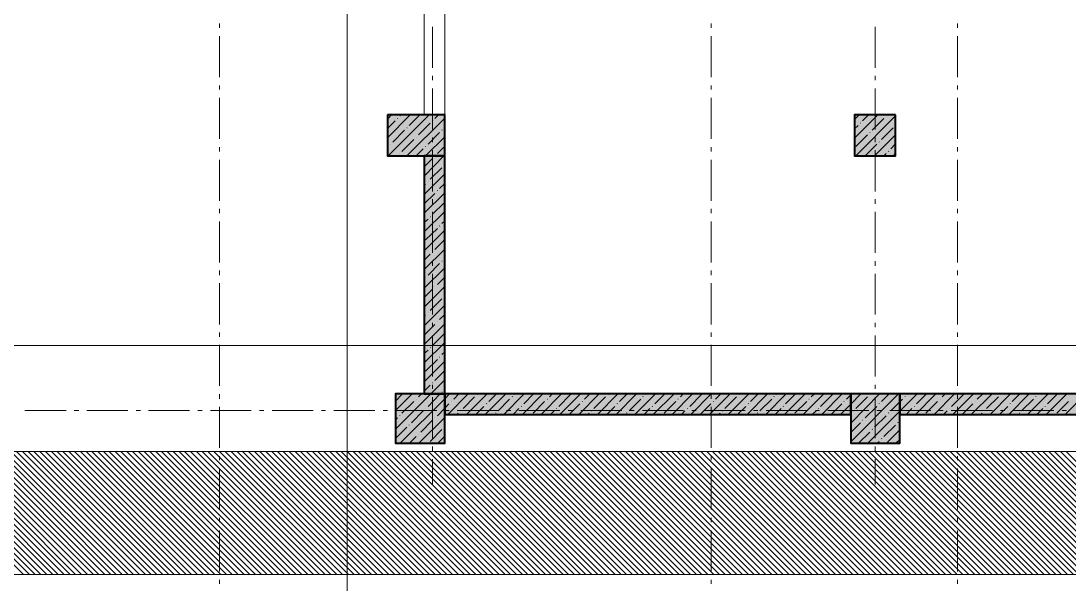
# Model space of a CAD drawing. Header units: millimetres. Extents: x -401725 to 250493, y 305116 to 802890.
# Drawn here: x -375125.43 to -375120.4, y 508979.9 to 508982.6 of the extents above; entities that cross this region are included whole.
import ezdxf

# ---------------------------------------------------------------- set-up
doc = ezdxf.new("R2010")
doc.units = ezdxf.units.MM
doc.layers.add('PDF _Геометрия', color=7, linetype='Continuous', true_color=0x1d1d1d)
doc.layers.add('PDF _Сплошная заливка', color=7, linetype='Continuous', true_color=0xffffff)

msp = doc.modelspace()

# ---------------------------------------------------------------- linework, layer by layer
at = {"layer": 'PDF _Геометрия', "color": 8, "lineweight": 9, "true_color": 0x808080}
for points in [[(-375123.8681, 508988.2471), (-375123.8681, 508975.7493)], [(-375134.6731, 508981.0438), (-375091.6389, 508981.0438)]]:
    msp.add_lwpolyline(points, dxfattribs=at)
at = {"layer": 'PDF _Геометрия', "color": 7, "lineweight": 9}
for points in [[(-375116.2147, 508980.5355), (-375116.2147, 508980.8121), (-375115.9781, 508980.8121), (-375115.9781, 508982.362), (-375116.8714, 508982.362), (-375116.8714, 508980.5355), (-375129.9025, 508980.5355), (-375129.9025, 508986.5202), (-375130.4225, 508986.5202), (-375130.4225, 508984.177), (-375130.7425, 508984.177), (-375130.7425, 508983.4687), (-375130.5441, 508983.4687), (-375130.5441, 508982.8787), (-375130.7425, 508982.8787), (-375130.7425, 508980.7721), (-375130.4225, 508980.7721), (-375130.4225, 508979.4922), (-375129.9025, 508979.4922), (-375129.9025, 508979.9455), (-375118.478, 508979.9455), (-375118.478, 508976.4606), (-375117.888, 508976.4606), (-375117.888, 508979.9455)], [(-375123.4981, 508982.1504), (-375123.4981, 508982.7021)], [(-375123.3997, 508982.7021), (-375123.3997, 508982.1505), (-375123.4981, 508982.1505)], [(-375124.4814, 508982.5888), (-375124.4814, 508982.5688)], [(-375122.1197, 508982.5888), (-375122.1197, 508982.5688)], [(-375120.9381, 508982.5888), (-375120.9381, 508982.5688)], [(-375123.4581, 508982.5738), (-375123.4581, 508982.3771)], [(-375121.3331, 508982.5738), (-375121.3331, 508982.3771)], [(-375124.4814, 508982.5288), (-375124.4814, 508982.3321)], [(-375122.1197, 508982.5288), (-375122.1197, 508982.3321)], [(-375120.9381, 508982.5288), (-375120.9381, 508982.3321)], [(-375123.4581, 508982.3388), (-375123.4581, 508982.3171)], [(-375121.3331, 508982.3388), (-375121.3331, 508982.3171)], [(-375124.4814, 508982.2921), (-375124.4814, 508982.2721)], [(-375122.1197, 508982.2921), (-375122.1197, 508982.2721)], [(-375120.9381, 508982.2921), (-375120.9381, 508982.2721)], [(-375124.4814, 508982.2321), (-375124.4814, 508982.0355)], [(-375123.4581, 508982.2771), (-375123.4581, 508982.0805)], [(-375122.1197, 508982.2321), (-375122.1197, 508982.0355)], [(-375121.3331, 508982.2771), (-375121.3331, 508982.0805)], [(-375120.9381, 508982.2321), (-375120.9381, 508982.0355)], [(-375123.4581, 508982.0421), (-375123.4581, 508982.0205)], [(-375121.3331, 508982.0421), (-375121.3331, 508982.0205)], [(-375124.4814, 508981.9955), (-375124.4814, 508981.9755)], [(-375123.4581, 508981.9821), (-375123.4581, 508981.7838)], [(-375122.1197, 508981.9955), (-375122.1197, 508981.9755)], [(-375121.3331, 508981.9821), (-375121.3331, 508981.7838)], [(-375120.9381, 508981.9955), (-375120.9381, 508981.9755)], [(-375124.4814, 508981.9355), (-375124.4814, 508981.7388)], [(-375122.1197, 508981.9355), (-375122.1197, 508981.7388)], [(-375120.9381, 508981.9355), (-375120.9381, 508981.7388)], [(-375123.4581, 508981.7455), (-375123.4581, 508981.7238)], [(-375121.3331, 508981.7455), (-375121.3331, 508981.7238)], [(-375124.4814, 508981.7005), (-375124.4814, 508981.6788)], [(-375123.4581, 508981.6855), (-375123.4581, 508981.4888)], [(-375122.1197, 508981.7005), (-375122.1197, 508981.6788)], [(-375121.3331, 508981.6855), (-375121.3331, 508981.4888)], [(-375120.9381, 508981.7005), (-375120.9381, 508981.6788)], [(-375124.4814, 508981.6388), (-375124.4814, 508981.4421)], [(-375122.1197, 508981.6388), (-375122.1197, 508981.4421)], [(-375120.9381, 508981.6388), (-375120.9381, 508981.4421)], [(-375123.4581, 508981.4488), (-375123.4581, 508981.4271)], [(-375121.3331, 508981.4488), (-375121.3331, 508981.4271)], [(-375124.4814, 508981.4038), (-375124.4814, 508981.3821)], [(-375123.4581, 508981.3888), (-375123.4581, 508981.1921)], [(-375122.1197, 508981.4038), (-375122.1197, 508981.3821)], [(-375121.3331, 508981.3888), (-375121.3331, 508981.1921)], [(-375120.9381, 508981.4038), (-375120.9381, 508981.3821)], [(-375124.4814, 508981.3438), (-375124.4814, 508981.1455)], [(-375122.1197, 508981.3438), (-375122.1197, 508981.1455)], [(-375120.9381, 508981.3438), (-375120.9381, 508981.1455)], [(-375123.4581, 508981.1521), (-375123.4581, 508981.1321)], [(-375121.3331, 508981.1521), (-375121.3331, 508981.1321)], [(-375124.4814, 508981.1071), (-375124.4814, 508981.0855)], [(-375123.4581, 508981.0921), (-375123.4581, 508980.8955)], [(-375122.1197, 508981.1071), (-375122.1197, 508981.0855)], [(-375121.3331, 508981.0921), (-375121.3331, 508980.8955)], [(-375120.9381, 508981.1071), (-375120.9381, 508981.0855)], [(-375124.4814, 508981.0471), (-375124.4814, 508980.8505)], [(-375122.1197, 508981.0471), (-375122.1197, 508980.8505)], [(-375120.9381, 508981.0471), (-375120.9381, 508980.8505)], [(-375123.4581, 508980.8555), (-375123.4581, 508980.8355)], [(-375121.3331, 508980.8555), (-375121.3331, 508980.8355)], [(-375124.4814, 508980.8105), (-375124.4814, 508980.7888)], [(-375123.4581, 508980.7955), (-375123.4581, 508980.5988)], [(-375122.1197, 508980.8105), (-375122.1197, 508980.7888)], [(-375121.3331, 508980.7955), (-375121.3331, 508980.5988)], [(-375120.9381, 508980.8105), (-375120.9381, 508980.7888)], [(-375125.2164, 508980.7321), (-375125.4147, 508980.7321)], [(-375125.1564, 508980.7321), (-375125.1781, 508980.7321)], [(-375124.9214, 508980.7321), (-375125.1181, 508980.7321)], [(-375124.8597, 508980.7321), (-375124.8814, 508980.7321)], [(-375124.6247, 508980.7321), (-375124.8214, 508980.7321)], [(-375124.5647, 508980.7321), (-375124.5847, 508980.7321)], [(-375124.3281, 508980.7321), (-375124.5247, 508980.7321)], [(-375124.4814, 508980.7505), (-375124.4814, 508980.5538)], [(-375124.2681, 508980.7321), (-375124.2881, 508980.7321)], [(-375124.0314, 508980.7321), (-375124.2281, 508980.7321)], [(-375123.9714, 508980.7321), (-375123.9914, 508980.7321)], [(-375123.7347, 508980.7321), (-375123.9314, 508980.7321)], [(-375123.6747, 508980.7321), (-375123.6947, 508980.7321)], [(-375123.4381, 508980.7321), (-375123.6347, 508980.7321)], [(-375123.3781, 508980.7321), (-375123.3997, 508980.7321)], [(-375123.1414, 508980.7321), (-375123.3397, 508980.7321)], [(-375123.0814, 508980.7321), (-375123.1031, 508980.7321)], [(-375122.8464, 508980.7321), (-375123.0431, 508980.7321)], [(-375122.7847, 508980.7321), (-375122.8064, 508980.7321)], [(-375122.5497, 508980.7321), (-375122.7464, 508980.7321)], [(-375122.4897, 508980.7321), (-375122.5097, 508980.7321)], [(-375122.2531, 508980.7321), (-375122.4497, 508980.7321)], [(-375122.1931, 508980.7321), (-375122.2131, 508980.7321)], [(-375121.9564, 508980.7321), (-375122.1531, 508980.7321)], [(-375122.1197, 508980.7505), (-375122.1197, 508980.5538)], [(-375121.8964, 508980.7321), (-375121.9164, 508980.7321)], [(-375121.6597, 508980.7321), (-375121.8564, 508980.7321)], [(-375121.5997, 508980.7321), (-375121.6197, 508980.7321)], [(-375121.3631, 508980.7321), (-375121.5597, 508980.7321)], [(-375121.3031, 508980.7321), (-375121.3247, 508980.7321)], [(-375121.0664, 508980.7321), (-375121.2631, 508980.7321)], [(-375121.0064, 508980.7321), (-375121.0281, 508980.7321)], [(-375120.7697, 508980.7321), (-375120.9681, 508980.7321)], [(-375120.9381, 508980.7505), (-375120.9381, 508980.5538)], [(-375120.7097, 508980.7321), (-375120.7314, 508980.7321)], [(-375120.4747, 508980.7321), (-375120.6714, 508980.7321)], [(-375120.4147, 508980.7321), (-375120.4347, 508980.7321)], [(-375123.4581, 508980.5588), (-375123.4581, 508980.5388)], [(-375121.3331, 508980.5588), (-375121.3331, 508980.5388)], [(-375124.4814, 508980.5138), (-375124.4814, 508980.4938)], [(-375123.4581, 508980.4988), (-375123.4581, 508980.3771)], [(-375122.1197, 508980.5138), (-375122.1197, 508980.4938)], [(-375121.3331, 508980.4988), (-375121.3331, 508980.3771)], [(-375120.9381, 508980.5138), (-375120.9381, 508980.4938)], [(-375124.4814, 508980.4538), (-375124.4814, 508980.2571)], [(-375122.1197, 508980.4538), (-375122.1197, 508980.2571)], [(-375120.9381, 508980.4538), (-375120.9381, 508980.2571)], [(-375124.4814, 508980.2171), (-375124.4814, 508980.1971)], [(-375122.1197, 508980.2171), (-375122.1197, 508980.1971)], [(-375120.9381, 508980.2171), (-375120.9381, 508980.1971)], [(-375124.4814, 508980.1571), (-375124.4814, 508979.9605)], [(-375122.1197, 508980.1571), (-375122.1197, 508979.9605)], [(-375120.9381, 508980.1571), (-375120.9381, 508979.9605)], [(-375124.4814, 508979.9205), (-375124.4814, 508979.9005)], [(-375122.1197, 508979.9205), (-375122.1197, 508979.9005)], [(-375120.9381, 508979.9205), (-375120.9381, 508979.9005)]]:
    msp.add_lwpolyline(points, dxfattribs=at)
at = {"layer": 'PDF _Геометрия', "lineweight": 9}
for points in [[(-375123.6747, 508982.1305), (-375123.6547, 508982.1504)], [(-375123.6747, 508982.0405), (-375123.5647, 508982.1504)], [(-375123.6714, 508981.9538), (-375123.4747, 508982.1504)], [(-375123.6264, 508982.1338), (-375123.6247, 508982.1338)], [(-375123.6147, 508982.1455), (-375123.6097, 508982.1504)], [(-375123.5814, 508981.9538), (-375123.3997, 508982.1354)], [(-375123.5697, 508982.1005), (-375123.5197, 508982.1504)], [(-375123.4464, 508982.1338), (-375123.4297, 508982.1504)], [(-375121.4314, 508982.1288), (-375121.4097, 508982.1504)], [(-375121.4314, 508982.0388), (-375121.3197, 508982.1504)], [(-375121.4264, 508981.9538), (-375121.2347, 508982.1454)], [(-375121.3931, 508982.1221), (-375121.3647, 508982.1504)], [(-375121.3481, 508982.0771), (-375121.2914, 508982.1338)], [(-375121.2797, 508982.1455), (-375121.2797, 508982.1455)], [(-375123.6747, 508982.0855), (-375123.6381, 508982.1221)], [(-375123.5814, 508982.0888), (-375123.5797, 508982.0888)], [(-375123.5247, 508982.0555), (-375123.4697, 508982.1104)], [(-375123.4581, 508982.1221), (-375123.4564, 508982.1238)], [(-375123.4131, 508982.0771), (-375123.4114, 508982.0788)], [(-375123.4014, 508982.0888), (-375123.3997, 508982.0905)], [(-375121.4314, 508982.0838), (-375121.4147, 508982.1005)], [(-375121.4031, 508982.1105), (-375121.4031, 508982.1121)], [(-375121.3031, 508982.0321), (-375121.2464, 508982.0888)], [(-375121.2347, 508982.1005), (-375121.2347, 508982.1005)], [(-375123.6481, 508982.0205), (-375123.5931, 508982.0771)], [(-375123.6047, 508981.9755), (-375123.5481, 508982.0321)], [(-375123.5364, 508982.0438), (-375123.5364, 508982.0438)], [(-375123.4981, 508981.9471), (-375123.4914, 508981.9538), (-375123.3997, 508982.0454)], [(-375123.4797, 508982.0105), (-375123.4247, 508982.0654)], [(-375121.4264, 508981.9988), (-375121.3697, 508982.0554)], [(-375121.3581, 508982.0655), (-375121.3581, 508982.0671)], [(-375121.3364, 508981.9538), (-375121.2347, 508982.0554)], [(-375123.6747, 508981.9955), (-375123.6714, 508981.9988)], [(-375123.6597, 508982.0105), (-375123.6597, 508982.0105)], [(-375123.5364, 508981.9538), (-375123.5031, 508981.9871)], [(-375123.4914, 508981.9988), (-375123.4914, 508982.0004)], [(-375123.4347, 508981.9655), (-375123.3997, 508982.0004)], [(-375121.3814, 508981.9538), (-375121.3247, 508982.0104)], [(-375121.3131, 508982.0205), (-375121.3131, 508982.0221)], [(-375121.2581, 508981.9871), (-375121.2347, 508982.0121)], [(-375123.6264, 508981.9538), (-375123.6264, 508981.9538)], [(-375123.6147, 508981.9655), (-375123.6147, 508981.9655)], [(-375123.4981, 508981.8571), (-375123.4031, 508981.9538)], [(-375123.4981, 508981.9021), (-375123.4581, 508981.9421)], [(-375123.4464, 508981.9538), (-375123.4464, 508981.9555)], [(-375123.4031, 508981.9538), (-375123.3997, 508981.9571)], [(-375121.2914, 508981.9538), (-375121.2797, 508981.9655)], [(-375121.2697, 508981.9755), (-375121.2681, 508981.9771)], [(-375121.2464, 508981.9538), (-375121.2347, 508981.9671)], [(-375123.4697, 508981.8421), (-375123.4131, 508981.8971)], [(-375123.4014, 508981.9088), (-375123.4014, 508981.9105)], [(-375123.4981, 508981.7688), (-375123.3997, 508981.8671)], [(-375123.4797, 508981.8305), (-375123.4797, 508981.8305)], [(-375123.4981, 508981.8138), (-375123.4914, 508981.8188)], [(-375123.4981, 508981.6788), (-375123.3997, 508981.7771)], [(-375123.4347, 508981.7855), (-375123.4347, 508981.7871)], [(-375123.4247, 508981.7971), (-375123.3997, 508981.8221)], [(-375123.4981, 508981.7238), (-375123.4464, 508981.7738)], [(-375123.4581, 508981.6738), (-375123.4014, 508981.7288)], [(-375123.4981, 508981.5888), (-375123.3997, 508981.6871)], [(-375123.4981, 508981.6338), (-375123.4797, 508981.6505)], [(-375123.4697, 508981.6621), (-375123.4681, 508981.6621)], [(-375123.4131, 508981.6288), (-375123.3997, 508981.6421)], [(-375123.4981, 508981.4988), (-375123.3997, 508981.5971)], [(-375123.4914, 508981.5505), (-375123.4347, 508981.6054)], [(-375123.4247, 508981.6171), (-375123.4231, 508981.6188)], [(-375123.4464, 508981.5055), (-375123.3997, 508981.5521)], [(-375123.4981, 508981.4088), (-375123.3997, 508981.5071)], [(-375123.4981, 508981.4538), (-375123.4697, 508981.4821)], [(-375123.4581, 508981.4938), (-375123.4564, 508981.4938)], [(-375123.4797, 508981.3821), (-375123.4247, 508981.4371)], [(-375123.4131, 508981.4488), (-375123.4114, 508981.4488)], [(-375123.4014, 508981.4605), (-375123.3997, 508981.4621)], [(-375123.4981, 508981.3188), (-375123.3997, 508981.4171)], [(-375123.4981, 508981.2288), (-375123.3997, 508981.3271)], [(-375123.4914, 508981.3705), (-375123.4914, 508981.3705)], [(-375123.4464, 508981.3255), (-375123.4464, 508981.3255)], [(-375123.4347, 508981.3371), (-375123.3997, 508981.3721)], [(-375123.4981, 508981.2738), (-375123.4581, 508981.3138)], [(-375123.4014, 508981.2805), (-375123.4014, 508981.2805)], [(-375123.4981, 508981.1388), (-375123.3997, 508981.2371)], [(-375123.4697, 508981.2121), (-375123.4131, 508981.2688)], [(-375123.4981, 508981.1838), (-375123.4914, 508981.1905)], [(-375123.4797, 508981.2021), (-375123.4797, 508981.2021)], [(-375123.4247, 508981.1688), (-375123.3997, 508981.1921)], [(-375123.4981, 508981.0488), (-375123.3997, 508981.1488)], [(-375123.4981, 508981.0938), (-375123.4464, 508981.1454)], [(-375123.4347, 508981.1571), (-375123.4347, 508981.1571)], [(-375123.4581, 508981.0438), (-375123.4014, 508981.1004)], [(-375123.4981, 508980.9605), (-375123.3997, 508981.0588)], [(-375123.4981, 508981.0055), (-375123.4797, 508981.0221)], [(-375123.4697, 508981.0338), (-375123.4681, 508981.0338)], [(-375123.4914, 508980.9205), (-375123.4347, 508980.9771)], [(-375123.4247, 508980.9888), (-375123.4231, 508980.9888)], [(-375123.4131, 508981.0005), (-375123.3997, 508981.0138)], [(-375123.4981, 508980.8705), (-375123.3997, 508980.9688)], [(-375123.4464, 508980.8755), (-375123.3997, 508980.9238)], [(-375123.4664, 508980.8121), (-375123.3997, 508980.8788)], [(-375123.4981, 508980.8255), (-375123.4697, 508980.8538)], [(-375123.4581, 508980.8655), (-375123.4564, 508980.8655)], [(-375123.4014, 508980.8305), (-375123.3997, 508980.8338)], [(-375123.6364, 508980.7321), (-375123.5564, 508980.8121)], [(-375123.6364, 508980.6421), (-375123.4664, 508980.8121)], [(-375123.6364, 508980.7771), (-375123.6014, 508980.8121)], [(-375123.6131, 508980.5755), (-375123.3997, 508980.7888)], [(-375123.6047, 508980.7188), (-375123.5481, 508980.7754)], [(-375123.5364, 508980.7871), (-375123.5364, 508980.7871)], [(-375123.5247, 508980.7971), (-375123.5114, 508980.8121)], [(-375123.4797, 508980.7521), (-375123.4247, 508980.8088)], [(-375123.4131, 508980.8205), (-375123.4114, 508980.8205)], [(-375123.3997, 508980.7888), (-375123.3764, 508980.8121)], [(-375123.3847, 508980.7138), (-375123.2864, 508980.8121)], [(-375123.3681, 508980.7755), (-375123.3681, 508980.7755)], [(-375123.3564, 508980.7871), (-375123.3314, 508980.8121)], [(-375123.3114, 508980.7421), (-375123.2564, 508980.7971)], [(-375123.2947, 508980.7138), (-375123.1964, 508980.8121)], [(-375123.2447, 508980.8088), (-375123.2431, 508980.8105)], [(-375123.2047, 508980.7138), (-375123.1064, 508980.8121)], [(-375123.1881, 508980.7755), (-375123.1514, 508980.8121)], [(-375123.1431, 508980.7305), (-375123.0881, 508980.7871)], [(-375123.1164, 508980.7138), (-375123.0181, 508980.8121)], [(-375123.0764, 508980.7971), (-375123.0747, 508980.7988)], [(-375123.0647, 508980.8088), (-375123.0614, 508980.8121)], [(-375123.0264, 508980.7138), (-375122.9281, 508980.8121)], [(-375123.0197, 508980.7638), (-375122.9731, 508980.8121)], [(-375122.9747, 508980.7188), (-375122.9197, 508980.7754)], [(-375122.9364, 508980.7138), (-375122.8381, 508980.8121)], [(-375122.9081, 508980.7871), (-375122.9064, 508980.7871)], [(-375122.8964, 508980.7971), (-375122.8831, 508980.8121)], [(-375122.8514, 508980.7521), (-375122.7964, 508980.8088)], [(-375122.8464, 508980.7138), (-375122.7481, 508980.8121)], [(-375122.7564, 508980.7138), (-375122.6581, 508980.8121)], [(-375122.7397, 508980.7755), (-375122.7381, 508980.7755)], [(-375122.7281, 508980.7871), (-375122.7031, 508980.8121)], [(-375122.6831, 508980.7421), (-375122.6281, 508980.7971)], [(-375122.6664, 508980.7138), (-375122.5681, 508980.8121)], [(-375122.6164, 508980.8088), (-375122.6147, 508980.8105)], [(-375122.5764, 508980.7138), (-375122.4781, 508980.8121)], [(-375122.5597, 508980.7755), (-375122.5231, 508980.8121)], [(-375122.5147, 508980.7305), (-375122.4581, 508980.7871)], [(-375122.4864, 508980.7138), (-375122.3881, 508980.8121)], [(-375122.4481, 508980.7971), (-375122.4464, 508980.7988)], [(-375122.4364, 508980.8088), (-375122.4331, 508980.8121)], [(-375122.3981, 508980.7138), (-375122.2981, 508980.8121)], [(-375122.3914, 508980.7638), (-375122.3431, 508980.8121)], [(-375122.3464, 508980.7188), (-375122.2897, 508980.7754)], [(-375122.3081, 508980.7138), (-375122.2097, 508980.8121)], [(-375122.2797, 508980.7871), (-375122.2781, 508980.7871)], [(-375122.2681, 508980.7971), (-375122.2547, 508980.8121)], [(-375122.2231, 508980.7521), (-375122.1664, 508980.8088)], [(-375122.2181, 508980.7138), (-375122.1197, 508980.8121)], [(-375122.1281, 508980.7138), (-375122.0297, 508980.8121)], [(-375122.1114, 508980.7755), (-375122.1097, 508980.7755)], [(-375122.0997, 508980.7871), (-375122.0747, 508980.8121)], [(-375122.0547, 508980.7421), (-375121.9981, 508980.7971)], [(-375122.0381, 508980.7138), (-375121.9397, 508980.8121)], [(-375121.9881, 508980.8088), (-375121.9864, 508980.8105)], [(-375121.9481, 508980.7138), (-375121.8497, 508980.8121)], [(-375121.9314, 508980.7755), (-375121.8947, 508980.8121)], [(-375121.8864, 508980.7305), (-375121.8297, 508980.7871)], [(-375121.8581, 508980.7138), (-375121.7597, 508980.8121)], [(-375121.8197, 508980.7971), (-375121.8181, 508980.7988)], [(-375121.8081, 508980.8088), (-375121.8047, 508980.8121)], [(-375121.7681, 508980.7138), (-375121.6697, 508980.8121)], [(-375121.7631, 508980.7638), (-375121.7147, 508980.8121)], [(-375121.7181, 508980.7188), (-375121.6614, 508980.7754)], [(-375121.6781, 508980.7138), (-375121.5797, 508980.8121)], [(-375121.6514, 508980.7871), (-375121.6497, 508980.7871)], [(-375121.6397, 508980.7971), (-375121.6247, 508980.8121)], [(-375121.5947, 508980.7521), (-375121.5381, 508980.8088)], [(-375121.5897, 508980.7138), (-375121.4914, 508980.8121)], [(-375121.4831, 508980.7755), (-375121.4814, 508980.7755)], [(-375121.4714, 508980.7871), (-375121.4497, 508980.8071)], [(-375121.4497, 508980.7621), (-375121.4014, 508980.8121)], [(-375121.4497, 508980.6721), (-375121.3114, 508980.8121)], [(-375121.4497, 508980.5821), (-375121.2214, 508980.8121)], [(-375121.4497, 508980.8071), (-375121.4464, 508980.8121)], [(-375121.4264, 508980.7421), (-375121.3697, 508980.7971)], [(-375121.3581, 508980.8088), (-375121.3581, 508980.8105)], [(-375121.3031, 508980.7755), (-375121.2664, 508980.8121)], [(-375121.2581, 508980.7305), (-375121.2147, 508980.7738)], [(-375121.2147, 508980.7288), (-375121.1314, 508980.8121)], [(-375121.2147, 508980.7738), (-375121.2014, 508980.7871)], [(-375121.1897, 508980.7971), (-375121.1897, 508980.7988)], [(-375121.1797, 508980.8088), (-375121.1764, 508980.8121)], [(-375121.1397, 508980.7138), (-375121.0414, 508980.8121)], [(-375121.1347, 508980.7638), (-375121.0864, 508980.8121)], [(-375121.0897, 508980.7188), (-375121.0331, 508980.7754)], [(-375121.0497, 508980.7138), (-375120.9514, 508980.8121)], [(-375121.0214, 508980.7871), (-375121.0214, 508980.7871)], [(-375121.0114, 508980.7971), (-375120.9964, 508980.8121)], [(-375120.9664, 508980.7521), (-375120.9097, 508980.8088)], [(-375120.9597, 508980.7138), (-375120.8614, 508980.8121)], [(-375120.8714, 508980.7138), (-375120.7714, 508980.8121)], [(-375120.8531, 508980.7755), (-375120.8531, 508980.7755)], [(-375120.8431, 508980.7871), (-375120.8164, 508980.8121)], [(-375120.7981, 508980.7421), (-375120.7414, 508980.7971)], [(-375120.7814, 508980.7138), (-375120.6831, 508980.8121)], [(-375120.7297, 508980.8088), (-375120.7297, 508980.8105)], [(-375120.6914, 508980.7138), (-375120.5931, 508980.8121)], [(-375120.6747, 508980.7755), (-375120.6381, 508980.8121)], [(-375120.6297, 508980.7305), (-375120.5731, 508980.7871)], [(-375120.6014, 508980.7138), (-375120.5031, 508980.8121)], [(-375120.5614, 508980.7971), (-375120.5614, 508980.7988)], [(-375120.5497, 508980.8088), (-375120.5481, 508980.8121)], [(-375120.5114, 508980.7138), (-375120.4131, 508980.8121)], [(-375120.5064, 508980.7638), (-375120.4581, 508980.8121)], [(-375120.4614, 508980.7188), (-375120.4047, 508980.7754)], [(-375120.4214, 508980.7138), (-375120.3231, 508980.8121)], [(-375123.5597, 508980.6738), (-375123.5031, 508980.7304)], [(-375123.4914, 508980.7421), (-375123.4914, 508980.7421)], [(-375123.4347, 508980.7071), (-375123.3997, 508980.7438)], [(-375123.3997, 508980.7438), (-375123.3797, 508980.7638)], [(-375123.3231, 508980.7305), (-375123.3231, 508980.7305)], [(-375123.2497, 508980.7138), (-375123.2114, 508980.7521)], [(-375123.1997, 508980.7638), (-375123.1981, 508980.7655)], [(-375123.1547, 508980.7188), (-375123.1547, 508980.7205)], [(-375123.0714, 508980.7138), (-375123.0431, 508980.7421)], [(-375123.0314, 508980.7521), (-375123.0297, 508980.7538)], [(-375122.8914, 508980.7138), (-375122.8747, 508980.7305)], [(-375122.8631, 508980.7421), (-375122.8614, 508980.7421)], [(-375122.8014, 508980.7138), (-375122.7514, 508980.7638)], [(-375122.6947, 508980.7305), (-375122.6931, 508980.7305)], [(-375122.6214, 508980.7138), (-375122.5831, 508980.7521)], [(-375122.5714, 508980.7638), (-375122.5697, 508980.7655)], [(-375122.5264, 508980.7188), (-375122.5247, 508980.7205)], [(-375122.4414, 508980.7138), (-375122.4147, 508980.7421)], [(-375122.4031, 508980.7521), (-375122.4014, 508980.7538)], [(-375122.2631, 508980.7138), (-375122.2464, 508980.7305)], [(-375122.2347, 508980.7421), (-375122.2331, 508980.7421)], [(-375122.1731, 508980.7138), (-375122.1214, 508980.7638)], [(-375122.0664, 508980.7305), (-375122.0647, 508980.7305)], [(-375121.9931, 508980.7138), (-375121.9531, 508980.7521)], [(-375121.9431, 508980.7638), (-375121.9414, 508980.7655)], [(-375121.8981, 508980.7188), (-375121.8964, 508980.7205)], [(-375121.8131, 508980.7138), (-375121.7847, 508980.7421)], [(-375121.7747, 508980.7521), (-375121.7731, 508980.7538)], [(-375121.6347, 508980.7138), (-375121.6164, 508980.7305)], [(-375121.6064, 508980.7421), (-375121.6047, 508980.7421)], [(-375121.5447, 508980.7138), (-375121.4931, 508980.7638)], [(-375121.4997, 508980.7138), (-375121.4497, 508980.7621)], [(-375121.4381, 508980.7305), (-375121.4364, 508980.7305)], [(-375121.3814, 508980.6971), (-375121.3247, 508980.7521)], [(-375121.3681, 508980.5755), (-375121.2147, 508980.7288)], [(-375121.3131, 508980.7638), (-375121.3131, 508980.7655)], [(-375121.2697, 508980.7188), (-375121.2681, 508980.7205)], [(-375121.1847, 508980.7138), (-375121.1564, 508980.7421)], [(-375121.1447, 508980.7521), (-375121.1447, 508980.7538)], [(-375121.0047, 508980.7138), (-375120.9881, 508980.7305)], [(-375120.9764, 508980.7421), (-375120.9764, 508980.7421)], [(-375120.9147, 508980.7138), (-375120.8647, 508980.7638)], [(-375120.8081, 508980.7305), (-375120.8081, 508980.7305)], [(-375120.7364, 508980.7138), (-375120.6964, 508980.7521)], [(-375120.6847, 508980.7638), (-375120.6847, 508980.7655)], [(-375120.6397, 508980.7188), (-375120.6397, 508980.7205)], [(-375120.5564, 508980.7138), (-375120.5281, 508980.7421)], [(-375120.5164, 508980.7521), (-375120.5164, 508980.7538)], [(-375123.6364, 508980.6871), (-375123.6264, 508980.6971)], [(-375123.6147, 508980.7071), (-375123.6147, 508980.7088)], [(-375123.5231, 508980.5755), (-375123.3997, 508980.6988)], [(-375123.5147, 508980.6288), (-375123.4581, 508980.6854)], [(-375123.4464, 508980.6971), (-375123.4464, 508980.6971)], [(-375123.3397, 508980.7138), (-375123.3347, 508980.7188)], [(-375122.7114, 508980.7138), (-375122.7064, 508980.7188)], [(-375122.0831, 508980.7138), (-375122.0764, 508980.7188)], [(-375121.4547, 508980.7138), (-375121.4497, 508980.7171), (-375121.4481, 508980.7188)], [(-375121.4497, 508980.6271), (-375121.4031, 508980.6738)], [(-375121.3931, 508980.6855), (-375121.3914, 508980.6855)], [(-375121.3364, 508980.6521), (-375121.2797, 508980.7071)], [(-375121.2247, 508980.6738), (-375121.2231, 508980.6755)], [(-375120.8264, 508980.7138), (-375120.8197, 508980.7188)], [(-375123.6364, 508980.5971), (-375123.5814, 508980.6521)], [(-375123.5697, 508980.6621), (-375123.5697, 508980.6638)], [(-375123.4697, 508980.5838), (-375123.4131, 508980.6404)], [(-375123.4014, 508980.6521), (-375123.4014, 508980.6521)], [(-375121.4131, 508980.5755), (-375121.3581, 508980.6288)], [(-375121.3481, 508980.6405), (-375121.3464, 508980.6421)], [(-375121.2914, 508980.6071), (-375121.2347, 508980.6621)], [(-375121.2781, 508980.5755), (-375121.2147, 508980.6388)], [(-375123.5681, 508980.5755), (-375123.5364, 508980.6071)], [(-375123.5247, 508980.6188), (-375123.5247, 508980.6188)], [(-375123.4331, 508980.5755), (-375123.3997, 508980.6088)], [(-375121.3231, 508980.5755), (-375121.3131, 508980.5838)], [(-375121.3031, 508980.5955), (-375121.3014, 508980.5971)], [(-375121.2331, 508980.5755), (-375121.2147, 508980.5938)]]:
    msp.add_lwpolyline(points, dxfattribs=at)
at = {"layer": 'PDF _Геометрия', "color": 7, "lineweight": 40}
for points in [[(-375123.6747, 508982.1504), (-375123.6747, 508981.9538), (-375123.3997, 508981.9538), (-375123.3997, 508982.1504)], [(-375121.2347, 508982.1504), (-375121.4314, 508982.1504), (-375121.4314, 508981.9538), (-375121.2347, 508981.9538)], [(-375123.4981, 508981.9538), (-375123.4981, 508980.8122), (-375123.3997, 508980.8122), (-375123.3997, 508981.9538)], [(-375123.3997, 508980.8121), (-375123.6364, 508980.8121), (-375123.6364, 508980.5755), (-375123.3997, 508980.5755)], [(-375123.3997, 508980.7138), (-375121.4498, 508980.7138), (-375121.4498, 508980.8121), (-375123.3997, 508980.8121)], [(-375121.2147, 508980.8121), (-375121.4497, 508980.8121), (-375121.4497, 508980.5755), (-375121.2147, 508980.5755)], [(-375121.2147, 508980.7138), (-375120.2098, 508980.7138), (-375120.2098, 508980.8121), (-375121.2147, 508980.8121)]]:
    msp.add_lwpolyline(points, close=True, dxfattribs=at)
at = {"layer": 'PDF _Геометрия', "color": 9, "lineweight": 9, "true_color": 0xc3c3c3}
for points in [[(-375125.4214, 508979.9455), (-375126.0114, 508980.5354)], [(-375125.3931, 508979.9455), (-375125.9847, 508980.5354)], [(-375125.3664, 508979.9455), (-375125.9564, 508980.5354)], [(-375125.3381, 508979.9455), (-375125.928, 508980.5354)], [(-375125.3097, 508979.9455), (-375125.8997, 508980.5354)], [(-375125.2814, 508979.9455), (-375125.873, 508980.5354)], [(-375125.2547, 508979.9455), (-375125.8447, 508980.5354)], [(-375125.2264, 508979.9455), (-375125.8164, 508980.5354)], [(-375125.1981, 508979.9455), (-375125.7897, 508980.5354)], [(-375125.1714, 508979.9455), (-375125.7614, 508980.5354)], [(-375125.1431, 508979.9455), (-375125.733, 508980.5354)], [(-375125.1147, 508979.9455), (-375125.7064, 508980.5354)], [(-375125.0864, 508979.9455), (-375125.678, 508980.5354)], [(-375125.0597, 508979.9455), (-375125.6497, 508980.5354)], [(-375125.0314, 508979.9455), (-375125.6214, 508980.5354)], [(-375125.0031, 508979.9455), (-375125.5947, 508980.5354)], [(-375124.9764, 508979.9455), (-375125.5664, 508980.5354)], [(-375124.9481, 508979.9455), (-375125.538, 508980.5354)], [(-375124.9197, 508979.9455), (-375125.5114, 508980.5354)], [(-375124.8931, 508979.9455), (-375125.483, 508980.5354)], [(-375124.8647, 508979.9455), (-375125.4547, 508980.5354)], [(-375124.8364, 508979.9455), (-375125.4264, 508980.5354)], [(-375124.8081, 508979.9455), (-375125.3997, 508980.5354)], [(-375124.7814, 508979.9455), (-375125.3714, 508980.5354)], [(-375124.7531, 508979.9455), (-375125.343, 508980.5354)], [(-375124.7247, 508979.9455), (-375125.3164, 508980.5354)], [(-375124.6981, 508979.9455), (-375125.288, 508980.5354)], [(-375124.6697, 508979.9455), (-375125.2597, 508980.5354)], [(-375124.6414, 508979.9455), (-375125.233, 508980.5354)], [(-375124.6147, 508979.9455), (-375125.2047, 508980.5354)], [(-375124.5864, 508979.9455), (-375125.1764, 508980.5354)], [(-375124.5581, 508979.9455), (-375125.148, 508980.5354)], [(-375124.5297, 508979.9455), (-375125.1214, 508980.5354)], [(-375124.5031, 508979.9455), (-375125.093, 508980.5354)], [(-375124.4747, 508979.9455), (-375125.0647, 508980.5354)], [(-375124.4464, 508979.9455), (-375125.038, 508980.5354)], [(-375124.4197, 508979.9455), (-375125.0097, 508980.5354)], [(-375124.3914, 508979.9455), (-375124.9814, 508980.5354)], [(-375124.3631, 508979.9455), (-375124.9547, 508980.5354)], [(-375124.3347, 508979.9455), (-375124.9264, 508980.5354)], [(-375124.3081, 508979.9455), (-375124.898, 508980.5354)], [(-375124.2797, 508979.9455), (-375124.8697, 508980.5354)], [(-375124.2514, 508979.9455), (-375124.843, 508980.5354)], [(-375124.2247, 508979.9455), (-375124.8147, 508980.5354)], [(-375124.1964, 508979.9455), (-375124.7864, 508980.5354)], [(-375124.1681, 508979.9455), (-375124.7597, 508980.5354)], [(-375124.1414, 508979.9455), (-375124.7314, 508980.5354)], [(-375124.1131, 508979.9455), (-375124.703, 508980.5354)], [(-375124.0847, 508979.9455), (-375124.6747, 508980.5354)], [(-375124.0564, 508979.9455), (-375124.648, 508980.5354)], [(-375124.0297, 508979.9455), (-375124.6197, 508980.5354)], [(-375124.0014, 508979.9455), (-375124.5914, 508980.5354)], [(-375123.9731, 508979.9455), (-375124.5647, 508980.5354)], [(-375123.9464, 508979.9455), (-375124.5364, 508980.5354)], [(-375123.9181, 508979.9455), (-375124.508, 508980.5354)], [(-375123.8897, 508979.9455), (-375124.4814, 508980.5354)], [(-375123.8614, 508979.9455), (-375124.453, 508980.5354)], [(-375123.8347, 508979.9455), (-375124.4247, 508980.5354)], [(-375123.8064, 508979.9455), (-375124.3964, 508980.5354)], [(-375123.7781, 508979.9455), (-375124.3697, 508980.5354)], [(-375123.7514, 508979.9455), (-375124.3414, 508980.5354)], [(-375123.7231, 508979.9455), (-375124.313, 508980.5354)], [(-375123.6947, 508979.9455), (-375124.2864, 508980.5354)], [(-375123.6681, 508979.9455), (-375124.258, 508980.5354)], [(-375123.6397, 508979.9455), (-375124.2297, 508980.5354)], [(-375123.6114, 508979.9455), (-375124.203, 508980.5354)], [(-375123.5831, 508979.9455), (-375124.1747, 508980.5354)], [(-375123.5564, 508979.9455), (-375124.1464, 508980.5354)], [(-375123.5281, 508979.9455), (-375124.118, 508980.5354)], [(-375123.4997, 508979.9455), (-375124.0914, 508980.5354)], [(-375123.4731, 508979.9455), (-375124.063, 508980.5354)], [(-375123.4447, 508979.9455), (-375124.0347, 508980.5354)], [(-375123.4164, 508979.9455), (-375124.008, 508980.5354)], [(-375123.3897, 508979.9455), (-375123.9797, 508980.5354)], [(-375123.3614, 508979.9455), (-375123.9514, 508980.5354)], [(-375123.3331, 508979.9455), (-375123.923, 508980.5354)], [(-375123.3047, 508979.9455), (-375123.8964, 508980.5354)], [(-375123.2781, 508979.9455), (-375123.868, 508980.5354)], [(-375123.2497, 508979.9455), (-375123.8397, 508980.5354)], [(-375123.2214, 508979.9455), (-375123.813, 508980.5354)], [(-375123.1947, 508979.9455), (-375123.7847, 508980.5354)], [(-375123.1664, 508979.9455), (-375123.7564, 508980.5354)], [(-375123.1381, 508979.9455), (-375123.7297, 508980.5354)], [(-375123.1097, 508979.9455), (-375123.7014, 508980.5354)], [(-375123.0831, 508979.9455), (-375123.673, 508980.5354)], [(-375123.0547, 508979.9455), (-375123.6447, 508980.5354)], [(-375123.0264, 508979.9455), (-375123.618, 508980.5354)], [(-375122.9997, 508979.9455), (-375123.5897, 508980.5354)], [(-375122.9714, 508979.9455), (-375123.5614, 508980.5354)], [(-375122.9431, 508979.9455), (-375123.5347, 508980.5354)], [(-375122.9164, 508979.9455), (-375123.5064, 508980.5354)], [(-375122.8881, 508979.9455), (-375123.478, 508980.5354)], [(-375122.8597, 508979.9455), (-375123.4497, 508980.5354)], [(-375122.8314, 508979.9455), (-375123.423, 508980.5354)], [(-375122.8047, 508979.9455), (-375123.3947, 508980.5354)], [(-375122.7764, 508979.9455), (-375123.3664, 508980.5354)], [(-375122.7481, 508979.9455), (-375123.3397, 508980.5354)], [(-375122.7214, 508979.9455), (-375123.3114, 508980.5354)], [(-375122.6931, 508979.9455), (-375123.283, 508980.5354)], [(-375122.6647, 508979.9455), (-375123.2564, 508980.5354)], [(-375122.6381, 508979.9455), (-375123.228, 508980.5354)], [(-375122.6097, 508979.9455), (-375123.1997, 508980.5354)], [(-375122.5814, 508979.9455), (-375123.1714, 508980.5354)], [(-375122.5531, 508979.9455), (-375123.1447, 508980.5354)], [(-375122.5264, 508979.9455), (-375123.1164, 508980.5354)], [(-375122.4981, 508979.9455), (-375123.088, 508980.5354)], [(-375122.4697, 508979.9455), (-375123.0614, 508980.5354)], [(-375122.4431, 508979.9455), (-375123.033, 508980.5354)], [(-375122.4147, 508979.9455), (-375123.0047, 508980.5354)], [(-375122.3864, 508979.9455), (-375122.978, 508980.5354)], [(-375122.3581, 508979.9455), (-375122.9497, 508980.5354)], [(-375122.3314, 508979.9455), (-375122.9214, 508980.5354)], [(-375122.3031, 508979.9455), (-375122.893, 508980.5354)], [(-375122.2747, 508979.9455), (-375122.8664, 508980.5354)], [(-375122.2481, 508979.9455), (-375122.838, 508980.5354)], [(-375122.2197, 508979.9455), (-375122.8097, 508980.5354)], [(-375122.1914, 508979.9455), (-375122.783, 508980.5354)], [(-375122.1647, 508979.9455), (-375122.7547, 508980.5354)], [(-375122.1364, 508979.9455), (-375122.7264, 508980.5354)], [(-375122.1081, 508979.9455), (-375122.698, 508980.5354)], [(-375122.0797, 508979.9455), (-375122.6714, 508980.5354)], [(-375122.0531, 508979.9455), (-375122.643, 508980.5354)], [(-375122.0247, 508979.9455), (-375122.6147, 508980.5354)], [(-375121.9964, 508979.9455), (-375122.588, 508980.5354)], [(-375121.9697, 508979.9455), (-375122.5597, 508980.5354)], [(-375121.9414, 508979.9455), (-375122.5314, 508980.5354)], [(-375121.9131, 508979.9455), (-375122.5047, 508980.5354)], [(-375121.8864, 508979.9455), (-375122.4764, 508980.5354)], [(-375121.8581, 508979.9455), (-375122.448, 508980.5354)], [(-375121.8297, 508979.9455), (-375122.4197, 508980.5354)], [(-375121.8014, 508979.9455), (-375122.393, 508980.5354)], [(-375121.7747, 508979.9455), (-375122.3647, 508980.5354)], [(-375121.7464, 508979.9455), (-375122.3364, 508980.5354)], [(-375121.7181, 508979.9455), (-375122.3097, 508980.5354)], [(-375121.6914, 508979.9455), (-375122.2814, 508980.5354)], [(-375121.6631, 508979.9455), (-375122.253, 508980.5354)], [(-375121.6347, 508979.9455), (-375122.2264, 508980.5354)], [(-375121.6064, 508979.9455), (-375122.198, 508980.5354)], [(-375121.5797, 508979.9455), (-375122.1697, 508980.5354)], [(-375121.5514, 508979.9455), (-375122.1414, 508980.5354)], [(-375121.5231, 508979.9455), (-375122.1147, 508980.5354)], [(-375121.4964, 508979.9455), (-375122.0864, 508980.5354)], [(-375121.4681, 508979.9455), (-375122.058, 508980.5354)], [(-375121.4397, 508979.9455), (-375122.0314, 508980.5354)], [(-375121.4131, 508979.9455), (-375122.003, 508980.5354)], [(-375121.3847, 508979.9455), (-375121.9747, 508980.5354)], [(-375121.3564, 508979.9455), (-375121.9464, 508980.5354)], [(-375121.3281, 508979.9455), (-375121.9197, 508980.5354)], [(-375121.3014, 508979.9455), (-375121.8914, 508980.5354)], [(-375121.2731, 508979.9455), (-375121.863, 508980.5354)], [(-375121.2447, 508979.9455), (-375121.8364, 508980.5354)], [(-375121.2181, 508979.9455), (-375121.808, 508980.5354)], [(-375121.1897, 508979.9455), (-375121.7797, 508980.5354)], [(-375121.1614, 508979.9455), (-375121.753, 508980.5354)], [(-375121.1347, 508979.9455), (-375121.7247, 508980.5354)], [(-375121.1064, 508979.9455), (-375121.6964, 508980.5354)], [(-375121.0781, 508979.9455), (-375121.668, 508980.5354)], [(-375121.0497, 508979.9455), (-375121.6414, 508980.5354)], [(-375121.0231, 508979.9455), (-375121.613, 508980.5354)], [(-375120.9947, 508979.9455), (-375121.5847, 508980.5354)], [(-375120.9664, 508979.9455), (-375121.558, 508980.5354)], [(-375120.9397, 508979.9455), (-375121.5297, 508980.5354)], [(-375120.9114, 508979.9455), (-375121.5014, 508980.5354)], [(-375120.8831, 508979.9455), (-375121.4747, 508980.5354)], [(-375120.8547, 508979.9455), (-375121.4464, 508980.5354)], [(-375120.8281, 508979.9455), (-375121.418, 508980.5354)], [(-375120.7997, 508979.9455), (-375121.3897, 508980.5354)], [(-375120.7714, 508979.9455), (-375121.363, 508980.5354)], [(-375120.7447, 508979.9455), (-375121.3347, 508980.5354)], [(-375120.7164, 508979.9455), (-375121.3064, 508980.5354)], [(-375120.6881, 508979.9455), (-375121.2797, 508980.5354)], [(-375120.6614, 508979.9455), (-375121.2514, 508980.5354)], [(-375120.6331, 508979.9455), (-375121.223, 508980.5354)], [(-375120.6047, 508979.9455), (-375121.1947, 508980.5354)], [(-375120.5764, 508979.9455), (-375121.168, 508980.5354)], [(-375120.5497, 508979.9455), (-375121.1397, 508980.5354)], [(-375120.5214, 508979.9455), (-375121.1114, 508980.5354)], [(-375120.4931, 508979.9455), (-375121.0847, 508980.5354)], [(-375120.4664, 508979.9455), (-375121.0564, 508980.5354)], [(-375120.4381, 508979.9455), (-375121.028, 508980.5354)], [(-375120.4097, 508979.9455), (-375121.0014, 508980.5354)], [(-375120.3814, 508979.9455), (-375120.973, 508980.5354)], [(-375120.3547, 508979.9455), (-375120.9447, 508980.5354)], [(-375120.3264, 508979.9455), (-375120.9164, 508980.5354)], [(-375120.2981, 508979.9455), (-375120.8897, 508980.5354)], [(-375120.2714, 508979.9455), (-375120.8614, 508980.5354)], [(-375120.2431, 508979.9455), (-375120.833, 508980.5354)], [(-375120.2147, 508979.9455), (-375120.8064, 508980.5354)], [(-375120.1881, 508979.9455), (-375120.778, 508980.5354)], [(-375120.1597, 508979.9455), (-375120.7497, 508980.5354)], [(-375120.1314, 508979.9455), (-375120.723, 508980.5354)], [(-375120.1031, 508979.9455), (-375120.6947, 508980.5354)], [(-375120.0764, 508979.9455), (-375120.6664, 508980.5354)], [(-375120.0481, 508979.9455), (-375120.638, 508980.5354)], [(-375120.0197, 508979.9455), (-375120.6114, 508980.5354)], [(-375119.9931, 508979.9455), (-375120.583, 508980.5354)], [(-375119.9647, 508979.9455), (-375120.5547, 508980.5354)], [(-375119.9364, 508979.9455), (-375120.528, 508980.5354)], [(-375119.9097, 508979.9455), (-375120.4997, 508980.5354)], [(-375119.8814, 508979.9455), (-375120.4714, 508980.5354)], [(-375119.8531, 508979.9455), (-375120.443, 508980.5354)], [(-375119.8247, 508979.9455), (-375120.4164, 508980.5354)]]:
    msp.add_lwpolyline(points, dxfattribs=at)
at = {"layer": 'PDF _Сплошная заливка', "lineweight": 5, "transparency": 33554559}
for points in [[(-375123.6753, 508982.1508), (-375123.6753, 508981.9542), (-375123.4003, 508982.1508), (-375123.4003, 508981.9542)], [(-375121.432, 508982.1508), (-375121.432, 508981.9542), (-375121.2354, 508982.1508), (-375121.2354, 508981.9542)], [(-375123.4986, 508981.9542), (-375123.4986, 508980.8125), (-375123.4003, 508981.9542), (-375123.4003, 508980.8125)], [(-375123.6369, 508980.8125), (-375123.6369, 508980.5759), (-375123.4003, 508980.8125), (-375123.4003, 508980.5759)], [(-375123.4003, 508980.8125), (-375123.4003, 508980.7142), (-375121.4504, 508980.8125), (-375121.4504, 508980.7142)], [(-375121.4504, 508980.8125), (-375121.4504, 508980.5759), (-375121.2154, 508980.8125), (-375121.2154, 508980.5759)], [(-375121.2154, 508980.8125), (-375121.2154, 508980.7142), (-375120.2104, 508980.8125), (-375120.2104, 508980.7142)]]:
    msp.add_solid(points, dxfattribs=at)

doc.saveas('drawing.dxf')
